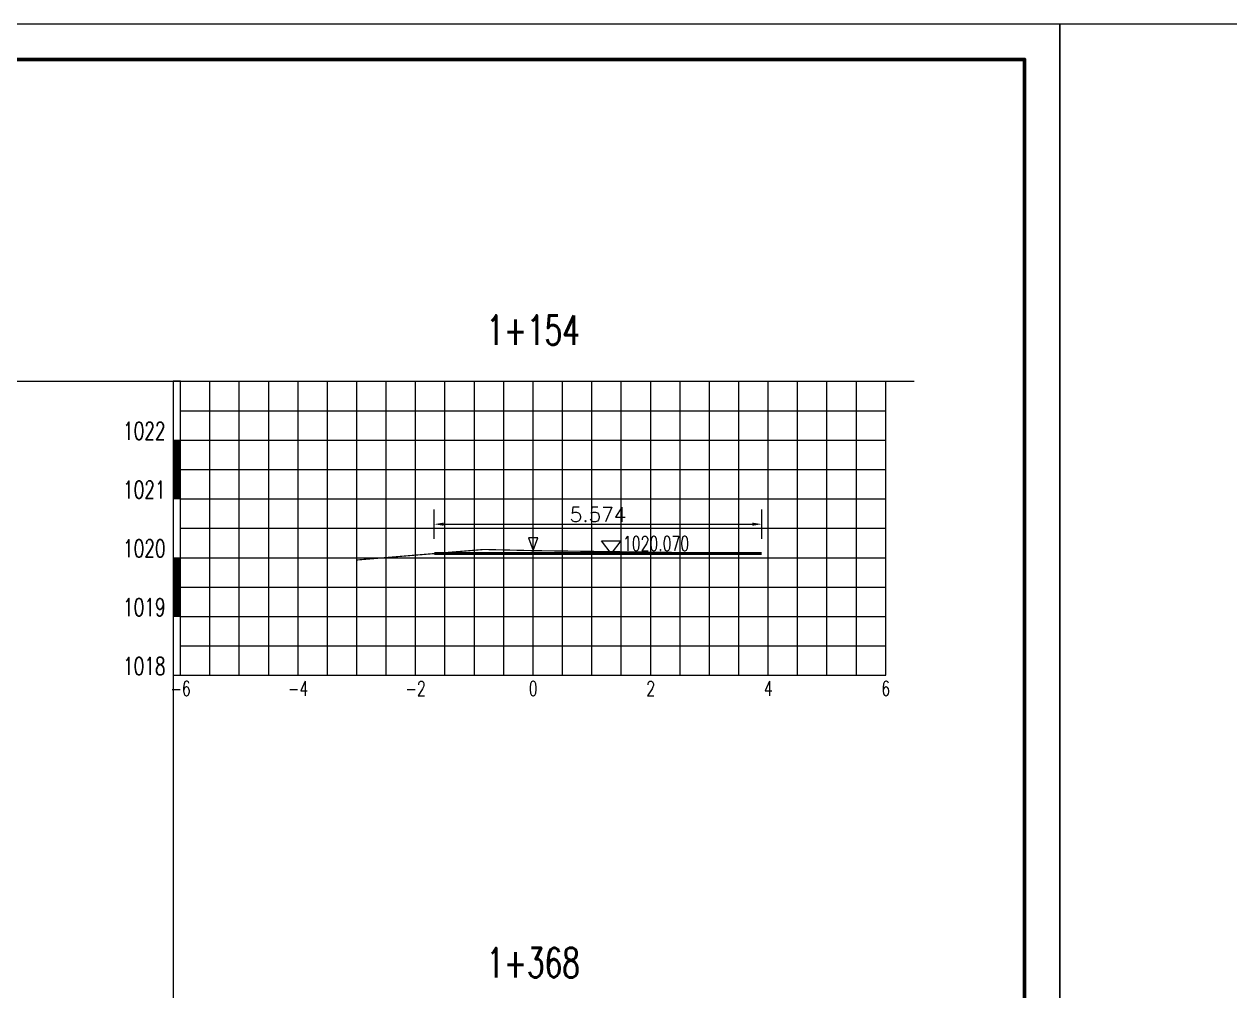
# Model space of a CAD drawing. Extents: x 695776 to 1250176, y 4443437 to 9025597.
# Drawn here: x 1131753 to 1152270, y 4557650 to 4574090 of the extents above; entities that cross this region are included whole.
import ezdxf
from ezdxf.enums import TextEntityAlignment as Align

# ---------------------------------------------------------------- set-up
doc = ezdxf.new("R2010")
doc.units = 0
doc.header["$LTSCALE"] = 0.5
doc.header["$PDSIZE"] = 0.2
doc.linetypes.add('ACAD_ISO07W100', pattern=[3.5, 0.5, -3])
doc.linetypes.add('CENTER2', pattern=[28.575, 19.05, -3.175, 3.175, -3.175])
doc.layers.get('0').update_dxf_attribs({"linetype": 'CONTINUOUS'})
doc.layers.get('Defpoints').update_dxf_attribs({"linetype": 'CONTINUOUS'})
for name, color, linetype in [('KEDU', 7, 'CONTINUOUS'), ('MIGE', 4, 'ACAD_ISO07W100'), ('MIGE1', 11, 'CONTINUOUS'), ('SANJIAO', 212, 'CONTINUOUS'), ('SHEJI', 1, 'CONTINUOUS'), ('YUANSHI', 2, 'CONTINUOUS'), ('ZHOUXIAN', 20, 'CENTER2'), ('图框', 7, 'CONTINUOUS'), ('辅助线', 3, 'CONTINUOUS')]:
    doc.layers.add(name, color=color, linetype=linetype)
doc.styles.get("Standard").update_dxf_attribs({"font": 'rs.shx', "bigfont": 'hztxt.shx'})
doc.dimstyles.get("Standard").update_dxf_attribs({"dimtxt": 0.18, "dimasz": 0.18, "dimexe": 0.18, "dimexo": 0.0625, "dimgap": 0.09, "dimtad": 0, "dimtih": 1, "dimtoh": 1, "dimdec": 4, "dimzin": 0, "dimdsep": 46, "dimtxsty": 'Standard', "dimcen": 0.09, "dimadec": 0, "dimazin": 0, "dimtfac": 1, "dimtdec": 4, "dimtofl": 0, "dimtmove": 0, "dimatfit": 3, "dimfxl": 0, "dimtolj": 1, "dimtzin": 0, "dimarcsym": 0})

# ---------------------------------------------------------------- blocks, each defined once
blk = doc.blocks.new('zhunghao')
blk.add_lwpolyline([(0, 0), (0.326, 0.863), (-0.326, 0.863), (0, 0)])
blk = doc.blocks.new('ele_sym08')
blk.add_line((0, 0), (5.597, 0))
blk.add_lwpolyline([(0.901, -0.002), (0.249, 0.861), (1.553, 0.861), (0.901, -0.002)])
at = {"width": 0.7}
blk.add_attdef('ELEVAT', (1.703, 0.181), '', height=1, dxfattribs=at)
blk = doc.blocks.new('*D725')
at = {"color": 0, "lineweight": -2}
for p, q in [((1138731, 4565336), (1138731, 4565836)), ((1144305, 4565336), (1144305, 4565836)), ((1138893, 4565586), (1144142, 4565586))]:
    blk.add_line(p, q, dxfattribs=at)
at = {"color": 0}
for points in [[(1138893, 4565613), (1138893, 4565559), (1138731, 4565586)], [(1144142, 4565613), (1144142, 4565559), (1144305, 4565586)]]:
    blk.add_solid(points, dxfattribs=at)
at = {"layer": 'Defpoints', "color": 0}
for p in [(1144305, 4565586), (1138731, 4565086), (1144305, 4565086)]:
    blk.add_point(p, dxfattribs=at)
at = {"color": 0, "insert": (1141518, 4565749), "char_height": 250, "attachment_point": 5}
blk.add_mtext('\\A1;5.574', dxfattribs=at)
blk = doc.blocks.new('bc1_100')
blk.add_lwpolyline([(0.064, 1), (-0.063, 1), (-0.063, 0), (0.064, 0)], close=True)
at = {"width": 0.7}
blk.add_attdef('BC', text='', height=0.3, dxfattribs=at).set_placement((-0.193, 0.007), align=Align.RIGHT)
blk = doc.blocks.new('bc0_100')
for p, q in [((-0.063, 1), (-0.063, 0)), ((0.063, 0), (0.063, 1))]:
    blk.add_line(p, q)
at = {"const_width": 0.126}
blk.add_lwpolyline([(0, 1), (0, 0)], dxfattribs=at)
at = {"width": 0.7}
blk.add_attdef('BC', text='', height=0.3, dxfattribs=at).set_placement((-0.193, 0.007), align=Align.RIGHT)

msp = doc.modelspace()

# ---------------------------------------------------------------- linework, layer by layer
at = {"layer": 'MIGE', "linetype": 'Continuous'}
for p, q in [((1134914.7857, 4563016.1388), (1134914.7857, 4568016.1388)), ((1135914.7857, 4563016.1388), (1135914.7857, 4568016.1388)), ((1136914.7857, 4563016.1388), (1136914.7857, 4568016.1388)), ((1137914.7857, 4563016.1388), (1137914.7857, 4568016.1388)), ((1138914.7857, 4563016.1388), (1138914.7857, 4568016.1388)), ((1139914.7857, 4563016.1388), (1139914.7857, 4568016.1388)), ((1140914.7857, 4563016.1388), (1140914.7857, 4568016.1388)), ((1141914.7857, 4563016.1388), (1141914.7857, 4568016.1388)), ((1142914.7857, 4563016.1388), (1142914.7857, 4568016.1388)), ((1143914.7857, 4563016.1388), (1143914.7857, 4568016.1388)), ((1144914.7857, 4563016.1388), (1144914.7857, 4568016.1388)), ((1145914.7857, 4563016.1388), (1145914.7857, 4568016.1388)), ((1134414.7857, 4567516.1388), (1146414.7857, 4567516.1388)), ((1134414.7857, 4566516.1388), (1146414.7857, 4566516.1388)), ((1134414.7857, 4565516.1388), (1146414.7857, 4565516.1388)), ((1134414.7857, 4564516.1388), (1146414.7857, 4564516.1388)), ((1134414.7857, 4563516.1388), (1146414.7857, 4563516.1388))]:
    msp.add_line(p, q, dxfattribs=at)
at = {"layer": 'MIGE1'}
for p, q in [((1134414.7857, 4568016.1388), (1146414.7857, 4568016.1388)), ((1134414.7857, 4563016.1388), (1134414.7857, 4568016.1388)), ((1135414.7857, 4563016.1388), (1135414.7857, 4568016.1388)), ((1136414.7857, 4563016.1388), (1136414.7857, 4568016.1388)), ((1137414.7857, 4563016.1388), (1137414.7857, 4568016.1388)), ((1138414.7857, 4563016.1388), (1138414.7857, 4568016.1388)), ((1139414.7857, 4563016.1388), (1139414.7857, 4568016.1388)), ((1140414.7857, 4563016.1388), (1140414.7857, 4568016.1388)), ((1141414.7857, 4563016.1388), (1141414.7857, 4568016.1388)), ((1142414.7857, 4563016.1388), (1142414.7857, 4568016.1388)), ((1143414.7857, 4563016.1388), (1143414.7857, 4568016.1388)), ((1144414.7857, 4563016.1388), (1144414.7857, 4568016.1388)), ((1145414.7857, 4563016.1388), (1145414.7857, 4568016.1388)), ((1146414.7857, 4563016.1388), (1146414.7857, 4568016.1388)), ((1134414.7857, 4567016.1388), (1146414.7857, 4567016.1388)), ((1134414.7857, 4566016.1388), (1146414.7857, 4566016.1388)), ((1134414.7857, 4565016.1388), (1146414.7857, 4565016.1388)), ((1134414.7857, 4564016.1388), (1146414.7857, 4564016.1388)), ((1134414.7857, 4563016.1388), (1146414.7857, 4563016.1388))]:
    msp.add_line(p, q, dxfattribs=at)
at = {"layer": 'SHEJI', "const_width": 50}
msp.add_lwpolyline([(1138730.8968, 4565086.1388), (1140414.7857, 4565086.1388), (1144304.7857, 4565086.1388)], dxfattribs=at)
at = {"layer": 'YUANSHI', "const_width": 20}
for points in [[(1137404.7857, 4564976.1388), (1138730.8968, 4565086.1388)], [(1138730.8968, 4565086.1388), (1139574.7857, 4565156.1388), (1140414.7857, 4565136.1388), (1144304.7857, 4565086.1388)]]:
    msp.add_lwpolyline(points, dxfattribs=at)
at = {"layer": 'ZHOUXIAN'}
msp.add_line((1140414.7857, 4564476.1388), (1140414.7857, 4565656.1388), dxfattribs=at)
at = {"layer": '图框', "linetype": 'Continuous', "lineweight": -2, "flags": 128}
for points in [[(1098976.0415, 4574089.6039), (1098976.0415, 4538449.6039), (1149376.0415, 4538449.6039), (1149376.0415, 4574089.6039), (1098976.0415, 4574089.6039)], [(1149376.0455, 4574089.5988), (1149376.0455, 4538449.5988), (1199776.0455, 4538449.5988), (1199776.0455, 4574089.5988), (1149376.0455, 4574089.5988)]]:
    msp.add_lwpolyline(points, dxfattribs=at)
at = {"layer": '图框', "linetype": 'Continuous', "lineweight": 60, "flags": 128}
msp.add_lwpolyline([(1101976.0415, 4573489.6039), (1148776.0415, 4573489.6039), (1148776.0415, 4539049.6039), (1101976.0415, 4539049.6039), (1101976.0415, 4573489.6039)], dxfattribs=at)
at = {"layer": '辅助线'}
for points in [[(1104030.0694, 4568016.1388), (1146895.5825, 4568016.1388)], [(1134288.5902, 4568016.1388), (1134288.5902, 4547338.7403)]]:
    msp.add_lwpolyline(points, dxfattribs=at)

# ---------------------------------------------------------------- block references
at = {"xscale": 250, "yscale": 250, "zscale": 250}
msp.add_blockref('ele_sym08', (1141517.8413, 4565086.1388), dxfattribs=at).add_auto_attribs({'ELEVAT': '1020.070'})
at = {"layer": 'KEDU', "xscale": 1000, "yscale": 1000, "zscale": 1000}
for name, p, values in [('bc1_100', (1134351.5377, 4567016.1388), {'BC': '1022'}), ('bc0_100', (1134351.5377, 4566016.1388), {'BC': '1021'}), ('bc1_100', (1134351.5377, 4565016.1388), {'BC': '1020'}), ('bc0_100', (1134351.5377, 4564016.1388), {'BC': '1019'}), ('bc1_100', (1134351.5377, 4563016.1388), {'BC': '1018'})]:
    msp.add_blockref(name, p, dxfattribs=at).add_auto_attribs(values)
at = {"layer": 'SANJIAO', "xscale": 250, "yscale": 250, "zscale": 250}
msp.add_blockref('zhunghao', (1140414.7857, 4565136.1388), dxfattribs=at)

# ---------------------------------------------------------------- texts
at = {"width": 0.7}
for s, p in [('1+154', (1140414.7857, 4568636.1388)), ('1+368', (1140414.7857, 4557879.8741))]:
    msp.add_text(s, height=500, dxfattribs=at).set_placement(p, align=Align.CENTER)
at = {"layer": 'KEDU', "width": 0.7}
for s, p in [('-6', (1134414.7857, 4562666.1388)), ('-4', (1136414.7857, 4562666.1388)), ('-2', (1138414.7857, 4562666.1388)), ('0', (1140414.7857, 4562666.1388)), ('0', (1140414.7857, 4562666.1388)), ('2', (1142414.7857, 4562666.1388)), ('4', (1144414.7857, 4562666.1388)), ('6', (1146414.7857, 4562666.1388))]:
    msp.add_text(s, height=250, dxfattribs=at).set_placement(p, align=Align.CENTER)

# ---------------------------------------------------------------- dimensions: what is measured, and where the dimension line sits
dim = msp.add_linear_dim(base=(1144304.7857, 4565586.1388), p1=(1138730.8968, 4565086.1388), p2=(1144304.7857, 4565086.1388), dimstyle='Standard', override={"dimtxt": 250, "dimasz": 162.5, "dimexe": 250, "dimexo": 250, "dimgap": 37.5, "dimtad": 1, "dimtih": 0, "dimtoh": 0, "dimdec": 3, "dimlfac": 0.001})
dim.commit()
dim.dimension.update_dxf_attribs({"geometry": '*D725', "text_midpoint": (1141517.8413, 4565748.6388)})

doc.saveas('drawing.dxf')
